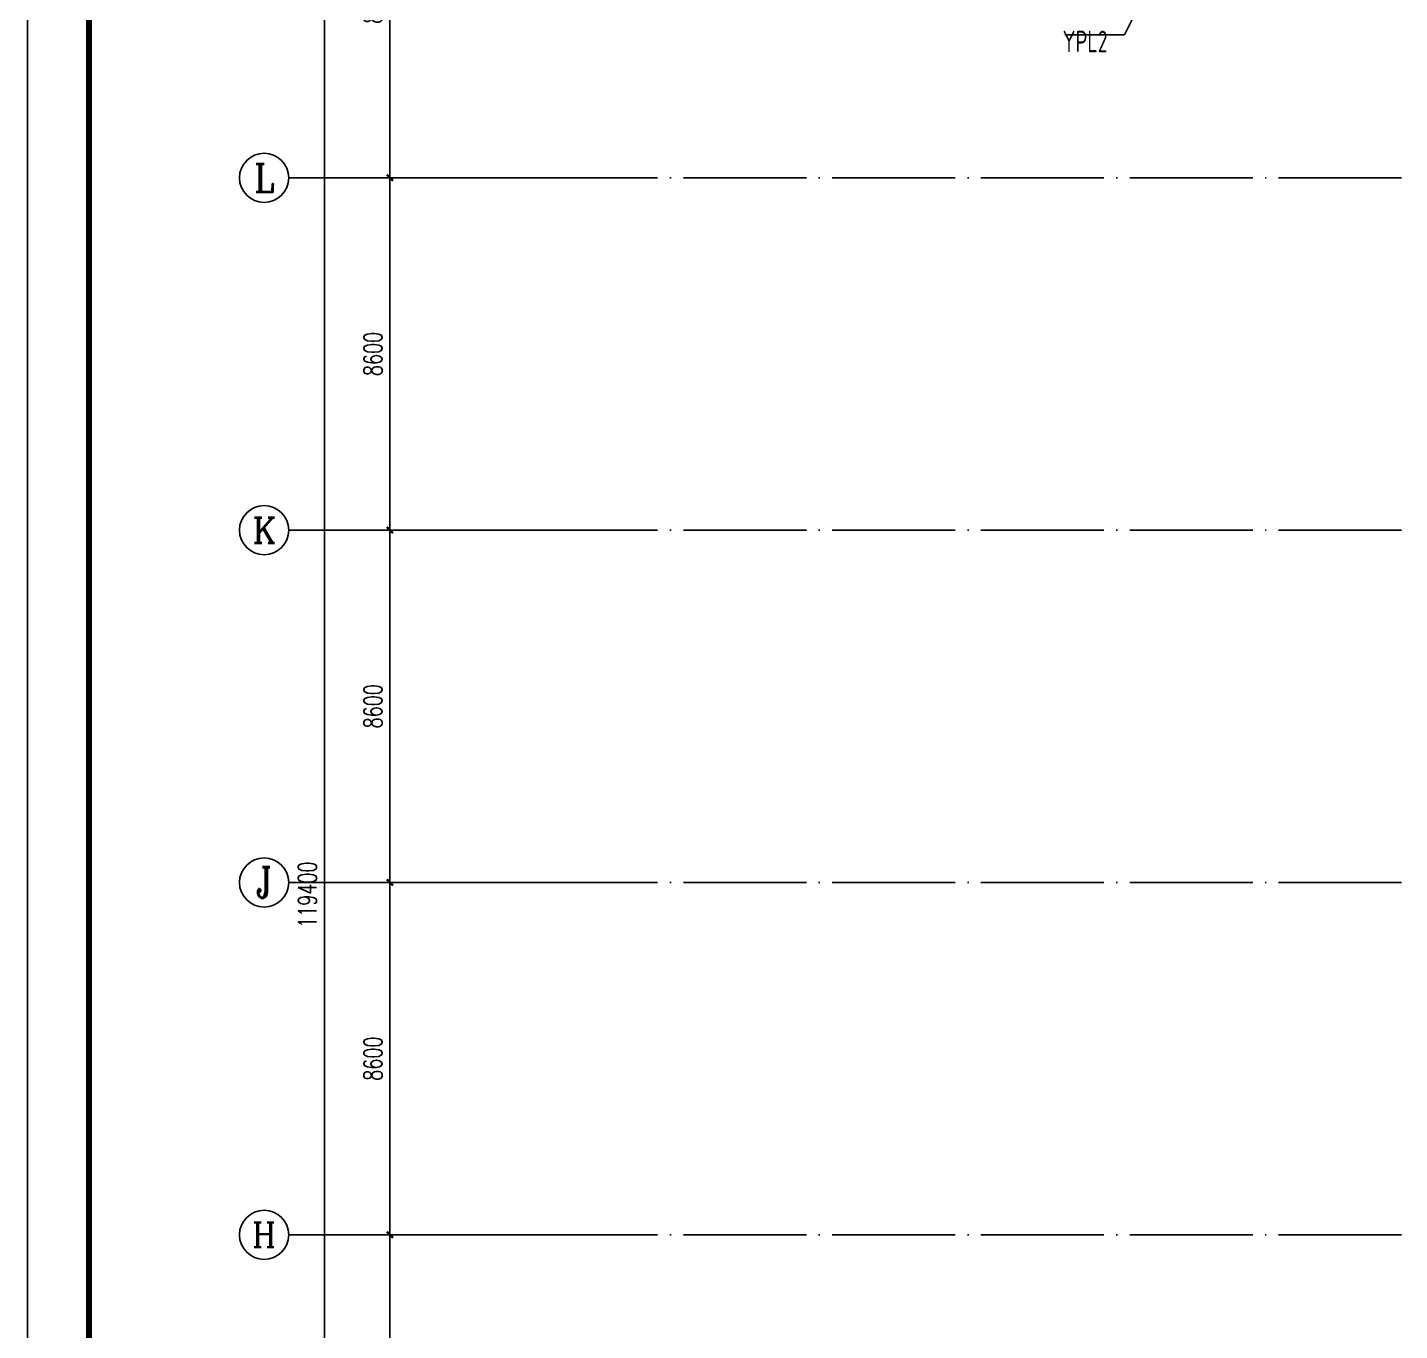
# Model space of a CAD drawing. Extents: x 899043 to 2598688, y -137197 to 211789.
# Drawn here: x 1499643 to 1533120, y 88160 to 119968 of the extents above; entities that cross this region are included whole.
import ezdxf
from ezdxf.enums import TextEntityAlignment as Align

# ---------------------------------------------------------------- set-up
doc = ezdxf.new("R2010")
doc.units = 0
doc.header["$LTSCALE"] = 1500
doc.header["$MEASUREMENT"] = 0
doc.linetypes.add('DOTE', pattern=[2.42, 2, -0.2, 0.02, -0.2])
for name, color, linetype in [('00-tk', 151, 'Continuous'), ('AXIS', 3, 'Continuous'), ('AXIS_TEXT', 7, 'Continuous'), ('HZ', 3, 'Continuous'), ('THIN', 7, 'Continuous')]:
    doc.layers.add(name, color=color, linetype=linetype)
doc.layers.add('钢板标注', color=9, linetype='Continuous', lineweight=18)
doc.styles.add('_TCH_AXIS', font='COMPLEX', dxfattribs={"bigfont": 'GBCBIG'})
doc.styles.add('_TCH_DIM_T3', font='SIMPLEX', dxfattribs={"width": 0.705882, "bigfont": 'GBCBIG'})
doc.styles.add('COMPLEX', font='COMPLEX')
doc.styles.add('TSSD_Label', font='Tssdeng.shx', dxfattribs={"width": 0.7, "bigfont": 'hztxt.shx'})
doc.dimstyles.new('_TCH_ARCH&&150', dxfattribs={"dimtxt": 446.25, "dimasz": 150, "dimexe": 375, "dimexo": 450, "dimgap": 189.375, "dimtad": 1, "dimdec": 0, "dimzin": 0, "dimdsep": 46, "dimtxsty": '_TCH_DIM_T3', "dimblk": 'ARCHTICK', "dimcen": 0.09, "dimclrt": 7, "dimazin": 2, "dimtfac": 1, "dimtdec": 0, "dimtix": 1, "dimtmove": 2, "dimatfit": 3, "dimfxl": 0, "dimtolj": 1, "dimtzin": 0, "dimarcsym": 0})

# ---------------------------------------------------------------- blocks, each defined once
blk = doc.blocks.new('A$C16496DF1')
at = {"layer": '00-tk'}
blk.add_line((176850, 1500), (3750, 1500), dxfattribs=at)
at = {"layer": '00-tk', "linetype": 'Continuous'}
blk.add_line((178350, 0), (0, 0), dxfattribs=at)
at = {"layer": '00-tk', "const_width": 150}
blk.add_lwpolyline([(3750, 124650), (176850, 124650), (176850, 1500), (3750, 1500)], close=True, dxfattribs=at)
blk = doc.blocks.new('_ArchTick')
at = {"color": 0, "linetype": 'ByBlock', "const_width": 0.4}
blk.add_lwpolyline([(-0.5, -0.5), (0.5, 0.5)], dxfattribs=at)
blk = doc.blocks.new('*D236')
at = {"layer": 'AXIS', "color": 0, "lineweight": -2}
for p, q in [((1137909, -111877), (1132984, -111877)), ((1133359, -120477), (1133359, -111877)), ((1137909, -120477), (1132984, -120477))]:
    blk.add_line(p, q, dxfattribs=at)
at = {"layer": 'Defpoints', "color": 0}
for p in [(1133359, -111877), (1138359, -111877), (1138359, -120477)]:
    blk.add_point(p, dxfattribs=at)
at = {"layer": 'AXIS', "color": 0, "lineweight": -2, "xscale": 150, "yscale": 150, "zscale": 150}
for p, rotation in [((1133359, -111877), 90), ((1133359, -120477), 270)]:
    blk.add_blockref('_ArchTick', p, dxfattribs=dict(at, rotation=rotation))
at = {"layer": 'AXIS', "color": 7, "insert": (1132946, -116177), "char_height": 446.2, "attachment_point": 5, "rotation": 90, "style": '_TCH_DIM_T3'}
blk.add_mtext('\\A1;8600', dxfattribs=at)
blk = doc.blocks.new('*D237')
at = {"layer": 'AXIS', "color": 0, "lineweight": -2}
for p, q in [((1137909, -103277), (1132984, -103277)), ((1133359, -111877), (1133359, -103277)), ((1137909, -111877), (1132984, -111877))]:
    blk.add_line(p, q, dxfattribs=at)
at = {"layer": 'Defpoints', "color": 0}
for p in [(1133359, -103277), (1138359, -103277), (1138359, -111877)]:
    blk.add_point(p, dxfattribs=at)
at = {"layer": 'AXIS', "color": 0, "lineweight": -2, "xscale": 150, "yscale": 150, "zscale": 150}
for p, rotation in [((1133359, -103277), 90), ((1133359, -111877), 270)]:
    blk.add_blockref('_ArchTick', p, dxfattribs=dict(at, rotation=rotation))
at = {"layer": 'AXIS', "color": 7, "insert": (1132946, -107577), "char_height": 446.2, "attachment_point": 5, "rotation": 90, "style": '_TCH_DIM_T3'}
blk.add_mtext('\\A1;8600', dxfattribs=at)
blk = doc.blocks.new('*D238')
at = {"layer": 'AXIS', "color": 0, "lineweight": -2}
for p, q in [((1137909, -94677), (1132984, -94677)), ((1133359, -103277), (1133359, -94677)), ((1137909, -103277), (1132984, -103277))]:
    blk.add_line(p, q, dxfattribs=at)
at = {"layer": 'Defpoints', "color": 0}
for p in [(1133359, -94677), (1138359, -94677), (1138359, -103277)]:
    blk.add_point(p, dxfattribs=at)
at = {"layer": 'AXIS', "color": 0, "lineweight": -2, "xscale": 150, "yscale": 150, "zscale": 150}
for p, rotation in [((1133359, -94677), 90), ((1133359, -103277), 270)]:
    blk.add_blockref('_ArchTick', p, dxfattribs=dict(at, rotation=rotation))
at = {"layer": 'AXIS', "color": 7, "insert": (1132946, -98977), "char_height": 446.2, "attachment_point": 5, "rotation": 90, "style": '_TCH_DIM_T3'}
blk.add_mtext('\\A1;8600', dxfattribs=at)
blk = doc.blocks.new('*D239')
at = {"layer": 'AXIS', "color": 0, "lineweight": -2}
for p, q in [((1137909, -86077), (1132984, -86077)), ((1133359, -94677), (1133359, -86077)), ((1137909, -94677), (1132984, -94677))]:
    blk.add_line(p, q, dxfattribs=at)
at = {"layer": 'Defpoints', "color": 0}
for p in [(1133359, -86077), (1138359, -86077), (1138359, -94677)]:
    blk.add_point(p, dxfattribs=at)
at = {"layer": 'AXIS', "color": 0, "lineweight": -2, "xscale": 150, "yscale": 150, "zscale": 150}
for p, rotation in [((1133359, -86077), 90), ((1133359, -94677), 270)]:
    blk.add_blockref('_ArchTick', p, dxfattribs=dict(at, rotation=rotation))
at = {"layer": 'AXIS', "color": 7, "insert": (1132946, -90377), "char_height": 446.2, "attachment_point": 5, "rotation": 90, "style": '_TCH_DIM_T3'}
blk.add_mtext('\\A1;8600', dxfattribs=at)
blk = doc.blocks.new('*D240')
at = {"layer": 'AXIS', "color": 0, "lineweight": -2}
for p, q in [((1137909, -77477), (1132984, -77477)), ((1133359, -86077), (1133359, -77477)), ((1137909, -86077), (1132984, -86077))]:
    blk.add_line(p, q, dxfattribs=at)
at = {"layer": 'Defpoints', "color": 0}
for p in [(1133359, -77477), (1138359, -77477), (1138359, -86077)]:
    blk.add_point(p, dxfattribs=at)
at = {"layer": 'AXIS', "color": 0, "lineweight": -2, "xscale": 150, "yscale": 150, "zscale": 150}
for p, rotation in [((1133359, -77477), 90), ((1133359, -86077), 270)]:
    blk.add_blockref('_ArchTick', p, dxfattribs=dict(at, rotation=rotation))
at = {"layer": 'AXIS', "color": 7, "insert": (1132946, -81777), "char_height": 446.2, "attachment_point": 5, "rotation": 90, "style": '_TCH_DIM_T3'}
blk.add_mtext('\\A1;8600', dxfattribs=at)
blk = doc.blocks.new('*D207')
at = {"layer": 'AXIS', "color": 0, "lineweight": -2}
for p, q in [((1137909, -43877), (1131384, -43877)), ((1131759, -163277), (1131759, -43877)), ((1137909, -163277), (1131384, -163277))]:
    blk.add_line(p, q, dxfattribs=at)
at = {"layer": 'Defpoints', "color": 0}
for p in [(1131759, -43877), (1138359, -43877), (1138359, -163277)]:
    blk.add_point(p, dxfattribs=at)
at = {"layer": 'AXIS', "color": 0, "lineweight": -2, "xscale": 150, "yscale": 150, "zscale": 150}
for p, rotation in [((1131759, -43877), 90), ((1131759, -163277), 270)]:
    blk.add_blockref('_ArchTick', p, dxfattribs=dict(at, rotation=rotation))
at = {"layer": 'AXIS', "color": 7, "insert": (1131346, -103577), "char_height": 446.2, "attachment_point": 5, "rotation": 90, "style": '_TCH_DIM_T3'}
blk.add_mtext('\\A1;119400', dxfattribs=at)
blk = doc.blocks.new('_AXISO')
blk.add_circle((0, 0), 0.5)
at = {"layer": 'AXIS_TEXT', "style": 'COMPLEX', "width": 1.041667}
blk.add_attdef('A', text='', height=0.56, dxfattribs=at).set_placement((-0.25, -0.28), (0.25, -0.28), align=Align.FIT)
blk = doc.blocks.new('A$C5AF141BB')
at = {"layer": 'AXIS'}
for p, q in [((-26941.1, 77200), (-32941.1, 77200)), ((-26941.1, 68600), (-32941.1, 68600)), ((-26941.1, 60000), (-32941.1, 60000)), ((-26941.1, 51400), (-32941.1, 51400))]:
    blk.add_line(p, q, dxfattribs=at)
at = {"layer": 'AXIS', "color": 253, "linetype": 'DOTE'}
for p, q in [((-26941.1, 77200), (36323.2, 77200)), ((-26941.1, 68600), (36323.2, 68600)), ((-26941.1, 60000), (36323.2, 60000)), ((-26941.1, 51400), (36323.2, 51400))]:
    blk.add_line(p, q, dxfattribs=at)
at = {"layer": 'AXIS'}
ref = blk.add_blockref('_AXISO', (-33541.1, 77200), dxfattribs=dict(at, xscale=1200, yscale=1200, zscale=1200))
ref.add_attrib('A', 'L', dxfattribs={"layer": 'AXIS_TEXT', "height": 683.5, "style": '_TCH_AXIS'}).set_placement((-33785.2, 76858.2), (-33297, 76858.2), align=Align.FIT)
ref = blk.add_blockref('_AXISO', (-33541.1, 68600), dxfattribs=dict(at, xscale=1200, yscale=1200, zscale=1200))
ref.add_attrib('A', 'K', dxfattribs={"layer": 'AXIS_TEXT', "height": 622.9, "style": '_TCH_AXIS'}).set_placement((-33822.9, 68288.6), (-33259.3, 68288.6), align=Align.FIT)
ref = blk.add_blockref('_AXISO', (-33541.1, 60000), dxfattribs=dict(at, xscale=1200, yscale=1200, zscale=1200))
ref.add_attrib('A', 'J', dxfattribs={"layer": 'AXIS_TEXT', "height": 744.1, "style": '_TCH_AXIS'}).set_placement((-33736, 59628), (-33346.2, 59628), align=Align.FIT)
ref = blk.add_blockref('_AXISO', (-33541.1, 51400), dxfattribs=dict(at, xscale=1200, yscale=1200, zscale=1200))
ref.add_attrib('A', 'H', dxfattribs={"layer": 'AXIS_TEXT', "height": 608.3, "style": '_TCH_AXIS'}).set_placement((-33830.8, 51095.9), (-33251.5, 51095.9), align=Align.FIT)
for p1, p2, distance, picture, middle in [((-25470.5, 0), (-25470.5, 119400), 6600, '*D207', (-32483, 59700)), ((-25470.5, 77200), (-25470.5, 85800), 5000, '*D240', (-30883, 81500)), ((-25470.5, 68600), (-25470.5, 77200), 5000, '*D239', (-30883, 72900)), ((-25470.5, 60000), (-25470.5, 68600), 5000, '*D238', (-30883, 64300)), ((-25470.5, 51400), (-25470.5, 60000), 5000, '*D237', (-30883, 55700)), ((-25470.5, 42800), (-25470.5, 51400), 5000, '*D236', (-30883, 47100))]:
    dim = blk.add_aligned_dim(p1=p1, p2=p2, distance=distance, dimstyle='_TCH_ARCH&&150', dxfattribs=at)
    dim.commit()
    dim.dimension.update_dxf_attribs({"geometry": picture, "text_midpoint": middle, "insert": (-1163829.4, 163277.5)})

msp = doc.modelspace()

# ---------------------------------------------------------------- linework, layer by layer
at = {"layer": 'HZ', "linetype": 'ByBlock'}
for p in [(1527958, 122896.9), (1524954.4, 119787.9)]:
    msp.add_line(p, (1526410.7, 119787.9), dxfattribs=at)

# ---------------------------------------------------------------- block references
at = {"layer": 'AXIS'}
msp.add_blockref('A$C5AF141BB', (1538958, 39096.6), dxfattribs=at)
at = {"layer": '钢板标注', "color": 2, "linetype": 'ByBlock', "rotation": 270}
msp.add_blockref('A$C16496DF1', (1499643.2, 182335.4), dxfattribs=at)

# ---------------------------------------------------------------- texts
at = {"layer": 'THIN', "color": 7, "style": 'TSSD_Label', "width": 0.7}
msp.add_text('YPL2', height=525, dxfattribs=at).set_placement((1525994.7, 119206.2), align=Align.BOTTOM_RIGHT)

doc.saveas('drawing.dxf')
